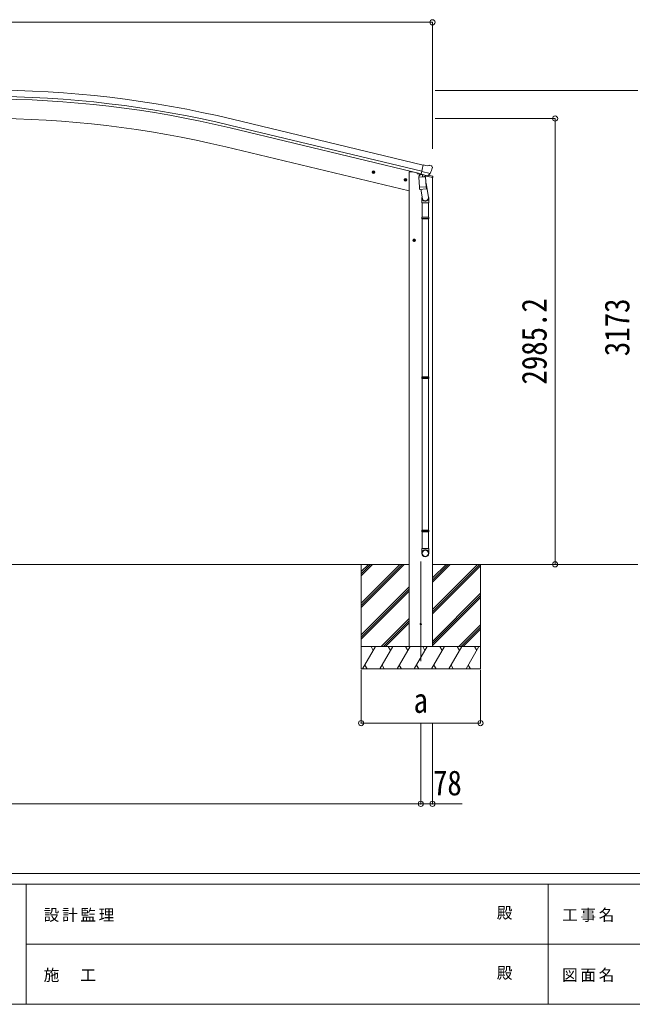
# Model space of a CAD drawing. Units: millimetres at full size, sheet at 1:35. Extents: x -9783 to 9892, y -6828 to 6752.
# Drawn here: x -4012 to 94, y -6828 to -235 of the extents above; entities that cross this region are included whole.
import ezdxf
from ezdxf.enums import TextEntityAlignment as Align

# ---------------------------------------------------------------- set-up
doc = ezdxf.new("R2010")
doc.units = ezdxf.units.MM
doc.header["$LTSCALE"] = 35
doc.header["$PDMODE"] = 32
doc.header["$PDSIZE"] = 35
for name, color, linetype, lineweight in [('0-0_0', 7, 'Continuous', 9), ('0-1_本体', 4, 'Continuous', 9), ('0-2_部品', 7, 'Continuous', 9), ('0-8_PARTS2', 2, 'Continuous', 9), ('0-A_寸法', 6, 'Continuous', 9), ('F-0_240', 7, 'Continuous', 9)]:
    doc.layers.add(name, color=color, linetype=linetype, lineweight=lineweight)
doc.styles.add('ＭＳ ゴシック', font='')
doc.styles.get('ＭＳ ゴシック').set_extended_font_data('MS Gothic')

msp = doc.modelspace()

# ---------------------------------------------------------------- linework, layer by layer
at = {"layer": '0-0_0'}
for p, q in [((-7072.75, -3882.45), (-1401.86, -3882.45)), ((-1723.81, -3882.44), (-1723.81, -4582.44)), ((-1723.81, -4143.16), (-1463.08, -3882.44)), ((-1723.81, -4157.31), (-1448.94, -3882.44)), ((-1723.81, -4171.45), (-1434.8, -3882.44)), ((-1723.81, -3959.32), (-1646.93, -3882.44)), ((-1723.81, -3945.18), (-1661.07, -3882.44)), ((-1723.81, -3931.03), (-1675.22, -3882.44)), ((-1245.81, -4001.82), (-1126.43, -3882.44)), ((-1245.81, -3987.68), (-1140.57, -3882.44)), ((-1245.81, -3973.53), (-1154.72, -3882.44)), ((-1245.81, -3882.45), (-604.31, -3882.46)), ((-1245.81, -4185.66), (-942.59, -3882.45)), ((-1245.81, -4199.81), (-928.45, -3882.45)), ((-923.81, -3882.44), (-923.81, -4582.44)), ((-1245.81, -4213.95), (-923.81, -3891.95)), ((-1723.81, -4355.3), (-1401.81, -4033.3)), ((-1723.81, -4369.44), (-1401.81, -4047.44)), ((-1723.81, -4383.58), (-1401.81, -4061.58)), ((-1245.81, -4397.8), (-923.81, -4075.8)), ((-1245.81, -4411.94), (-923.81, -4089.94)), ((-1245.81, -4426.08), (-923.81, -4104.08)), ((-1588.82, -4432.44), (-1401.81, -4245.43)), ((-1574.68, -4432.44), (-1401.81, -4259.57)), ((-1560.54, -4432.44), (-1401.81, -4273.71)), ((-1068.32, -4432.44), (-923.81, -4287.93)), ((-1054.18, -4432.44), (-923.81, -4302.07)), ((-1040.04, -4432.44), (-923.81, -4316.21)), ((-923.81, -4432.44), (-1723.81, -4432.44)), ((-1713.53, -4582.44), (-1626.92, -4432.44)), ((-1641.92, -4458.42), (-1656.92, -4432.44)), ((-1598.05, -4582.44), (-1511.45, -4432.44)), ((-1526.45, -4458.42), (-1541.46, -4432.44)), ((-1482.59, -4582.44), (-1395.98, -4432.44)), ((-1410.98, -4458.42), (-1425.98, -4432.44)), ((-1246.06, -4432.45), (-1401.56, -4432.45)), ((-1367.11, -4582.44), (-1280.51, -4432.44)), ((-1295.51, -4458.42), (-1310.51, -4432.44)), ((-1251.64, -4582.44), (-1165.04, -4432.44)), ((-1180.04, -4458.42), (-1195.04, -4432.44)), ((-1136.17, -4582.44), (-1049.57, -4432.44)), ((-1079.57, -4432.44), (-1064.57, -4458.42)), ((-1020.7, -4582.44), (-934.1, -4432.44)), ((-964.1, -4432.44), (-949.1, -4458.42)), ((-1723.81, -4582.44), (-923.81, -4582.44)), ((-1698.53, -4556.46), (-1683.53, -4582.44)), ((-1583.06, -4556.46), (-1568.06, -4582.44)), ((-1467.59, -4556.46), (-1452.59, -4582.44)), ((-1352.12, -4556.46), (-1337.12, -4582.44)), ((-1236.65, -4556.46), (-1221.65, -4582.44)), ((-1121.18, -4556.46), (-1106.18, -4582.44)), ((-1005.71, -4556.46), (-990.71, -4582.44))]:
    msp.add_line(p, q, dxfattribs=at)
at = {"layer": '0-1_本体'}
for p, q in [((-1307, -1208.71), (-2586.15, -901.63)), ((-1321.01, -1267.05), (-2600.15, -959.97)), ((-1317.08, -1250.69), (-2596.23, -943.61)), ((-1401.56, -1382.44), (-2630.74, -1087.35)), ((-1401.81, -1253.06), (-1381.81, -1253.06)), ((-1401.81, -4432.44), (-1401.81, -1253.06)), ((-1381.81, -1253.06), (-1348.31, -1261.1)), ((-1245.81, -4432.44), (-1245.81, -1292.26))]:
    msp.add_line(p, q, dxfattribs=at)
for radius in [7073, 7029.83, 7013, 6882]:
    msp.add_arc((-4237.31, -7779.2), radius, 76.5, 103.5, dxfattribs=at)
at = {"layer": '0-2_部品'}
for p, q in [((-1642.6, -1249.11), (-1647.77, -1254.55)), ((-1642.8, -1266.03), (-1638.14, -1246.58)), ((-1635.3, -1250.86), (-1642.6, -1249.11)), ((-1633.17, -1258.05), (-1635.3, -1250.86)), ((-1260.12, -1264.94), (-1317.63, -1251.14)), ((-1281.13, -1213.32), (-1307.06, -1207.1)), ((-1281.13, -1213.32), (-1267.87, -1210.62)), ((-1253.39, -1213.81), (-1266.57, -1210.65)), ((-1250.29, -1216.06), (-1246.43, -1222.36)), ((-1246.07, -1224.64), (-1246.35, -1225.79)), ((-1650.19, -1253.97), (-1630.75, -1258.64)), ((-1638.34, -1263.5), (-1633.17, -1258.05)), ((-1436.27, -1305.33), (-1416.82, -1309.99)), ((-1428.68, -1300.46), (-1433.85, -1305.91)), ((-1428.88, -1317.38), (-1424.21, -1297.94)), ((-1421.38, -1302.22), (-1428.68, -1300.46)), ((-1424.42, -1314.86), (-1419.25, -1309.41)), ((-1419.25, -1309.41), (-1421.38, -1302.22)), ((-1348.51, -1260.58), (-1348.51, -1263.73)), ((-1326.46, -1272.97), (-1344.67, -1268.59)), ((-1337.2, -1290.5), (-1291.51, -1287.3)), ((-1332.53, -1357.33), (-1337.2, -1290.5)), ((-1322.78, -1268.73), (-1336.1, -1284.05)), ((-1336.1, -1284.05), (-1335.65, -1290.39)), ((-1321.84, -1268.66), (-1322.78, -1268.73)), ((-1318.76, -1271.13), (-1320.28, -1270.77)), ((-1282.05, -1279.95), (-1318.76, -1271.13)), ((-1312.8, -1272.96), (-1311.78, -1287.57)), ((-1284.59, -1281.96), (-1310.41, -1288.39)), ((-1293.29, -1284.12), (-1293.06, -1287.41)), ((-1291.51, -1287.3), (-1286.84, -1354.14)), ((-1279.68, -1280.42), (-1287.21, -1278.62)), ((-1243.95, -1292.77), (-1286.76, -1282.5)), ((-1283.89, -1280.17), (-1283.84, -1280.92)), ((-1280.52, -1280.31), (-1282.05, -1279.95)), ((-1276.98, -1279.85), (-1260.6, -1265.36)), ((-1272.46, -1276.68), (-1246.25, -1282.97)), ((-1243.95, -1285.88), (-1243.95, -1292.77)), ((-1332.53, -1357.33), (-1286.84, -1354.14)), ((-1332.51, -1357.33), (-1331.62, -1370.03)), ((-1287.82, -1368.74), (-1329.52, -1371.66)), ((-1324.09, -1371.28), (-1313.36, -1434.87)), ((-1288.57, -1329.37), (-1272.66, -1425.54)), ((-1285.98, -1366.61), (-1286.85, -1354.14)), ((-1286.37, -1367.96), (-1286.37, -1367.96)), ((-1316.51, -1428.05), (-1316.51, -1462.7)), ((-1270.51, -1462.7), (-1270.51, -1428.35)), ((-1316.51, -1462.7), (-1270.51, -1462.7)), ((-1314.51, -1462.7), (-1314.51, -1556.7)), ((-1272.51, -1462.7), (-1272.51, -1556.7)), ((-1316.51, -1558.7), (-1315.51, -1556.7)), ((-1316.51, -1558.7), (-1270.51, -1558.7)), ((-1316.51, -1558.7), (-1316.51, -1566.7)), ((-1316.51, -1566.7), (-1270.51, -1566.7)), ((-1316.51, -1566.7), (-1315.51, -1568.7)), ((-1315.51, -1556.7), (-1271.51, -1556.7)), ((-1315.51, -1568.7), (-1271.51, -1568.7)), ((-1314.51, -1568.7), (-1314.51, -2626.45)), ((-1272.51, -1568.7), (-1272.51, -2626.45)), ((-1270.51, -1558.7), (-1271.51, -1556.7)), ((-1378.01, -1712.57), (-1358.01, -1712.57)), ((-1371.77, -1706.07), (-1375.52, -1712.57)), ((-1364.26, -1706.07), (-1371.77, -1706.07)), ((-1368.01, -1722.57), (-1368.01, -1702.57)), ((-1360.51, -1712.57), (-1364.26, -1706.07)), ((-1364.26, -1719.07), (-1360.51, -1712.57)), ((-1316.51, -2628.45), (-1315.51, -2626.45)), ((-1316.51, -2628.45), (-1270.51, -2628.45)), ((-1316.51, -2628.45), (-1316.51, -2636.45)), ((-1316.51, -2636.45), (-1270.51, -2636.45)), ((-1316.51, -2636.45), (-1315.51, -2638.45)), ((-1315.51, -2626.45), (-1271.51, -2626.45)), ((-1270.51, -2628.45), (-1271.51, -2626.45)), ((-1315.51, -2638.45), (-1271.51, -2638.45)), ((-1314.51, -2638.45), (-1314.51, -3653.08)), ((-1272.51, -2638.45), (-1272.51, -3653.08)), ((-1316.51, -3655.08), (-1315.51, -3653.08)), ((-1316.51, -3655.08), (-1270.51, -3655.08)), ((-1316.51, -3655.08), (-1316.51, -3663.08)), ((-1316.51, -3663.08), (-1270.51, -3663.08)), ((-1316.51, -3663.08), (-1315.51, -3665.08)), ((-1315.51, -3653.08), (-1271.51, -3653.08)), ((-1315.51, -3665.08), (-1271.51, -3665.08)), ((-1314.51, -3665.08), (-1314.51, -3775.08)), ((-1272.51, -3665.08), (-1272.51, -3775.08)), ((-1270.51, -3655.08), (-1271.51, -3653.08)), ((-1316.51, -3809.22), (-1316.51, -3775.08)), ((-1316.51, -3775.08), (-1270.51, -3775.08)), ((-1270.51, -3809.22), (-1270.51, -3775.08))]:
    msp.add_line(p, q, dxfattribs=at)
for points in [[(-1312.49, -1272.55), (-1322.21, -1270.21), (-1307.06, -1207.1)], [(-1647.77, -1254.55), (-1645.64, -1261.75), (-1638.34, -1263.5)], [(-1433.85, -1305.91), (-1431.71, -1313.1), (-1424.42, -1314.86)], [(-1312.49, -1272.55), (-1312.25, -1272.7), (-1287.48, -1278.64), (-1287.21, -1278.62)], [(-1259.85, -1264.37), (-1260.44, -1265.21), (-1260.6, -1265.36)], [(-1270.51, -1558.7), (-1270.51, -1566.7), (-1271.51, -1568.7)], [(-1375.52, -1712.57), (-1371.77, -1719.07), (-1364.26, -1719.07)], [(-1270.51, -2628.45), (-1270.51, -2636.45), (-1271.51, -2638.45)], [(-1270.51, -3655.08), (-1270.51, -3663.08), (-1271.51, -3665.08)]]:
    msp.add_lwpolyline(points, dxfattribs=at)
for centre, radius in [((-1640.47, -1256.3), 8.5), ((-1640.47, -1256.3), 7.7), ((-1640.47, -1256.3), 6.5), ((-1426.55, -1307.66), 8.5), ((-1426.55, -1307.66), 7.7), ((-1426.55, -1307.66), 6.5), ((-1368.01, -1712.57), 8.5), ((-1368.01, -1712.57), 7.7), ((-1368.01, -1712.57), 6.5)]:
    msp.add_circle(centre, radius, dxfattribs=at)
at = {"layer": '0-2_部品', "color": 4}
msp.add_circle((-1323.81, -4282.45), 4.5, dxfattribs=at)
at = {"layer": '0-2_部品'}
for centre, radius, start, end in [((-1267.27, -1213.56), 3, 76.5, 101.5), ((-1443.15, -1178.54), 202.4, 334.90875, 346.5), ((-1254.55, -1218.67), 5, 31.5, 76.5), ((-1343.51, -1263.73), 5, 180, 256.5), ((-1320.17, -1270.28), 0.5, 221.23754, 256.5), ((-1313.4, -1273.04), 0.604, 7.79405, 79.40158), ((-1310.76, -1287.42), 1.03, 188.03431, 289.96103), ((-1284.84, -1280.99), 1, 284, 4), ((-1283.39, -1280.14), 0.5, 76.5, 184), ((-1280.41, -1279.83), 0.5, 256.5, 291.76246), ((-1246.95, -1285.88), 3, 0, 76.5), ((-1329.66, -1369.66), 2, 190.53157, 274), ((-1287.96, -1366.75), 2, 274, 322.59038), ((-1287.92, -1366.78), 1.95, 322.52234, 4.95983), ((-1300.51, -1428.35), 30, 0, 2.54858)]:
    msp.add_arc(centre, radius, start, end, dxfattribs=at)
for centre, major_axis, ratio, start_param, end_param in [((-1248.99, -1223.92), (1.57, -2.57), 0.99628, 0.7835347, 1.5707963), ((-1278.99, -1277.5), (0.73, -2.92), 0.997631, 5.8041905, 5.8929484), ((-1279.02, -1277.37), (-2.63, 3.16), 0.650902, 2.1145521, 2.1873627), ((-1278.96, -1277.6), (0.73, -2.92), 0.997631, 5.965759, 6.7621801), ((-1293.51, -1428.05), (-23, 0), 0.996195, 6.0000678, 10.0103449), ((-1293.51, -1428.05), (-21, 0), 0.996195, 0.3319459, 3.3482706), ((-1293.51, -3807.48), (23, 0), 0.996195, 6.2831853, 9.424778), ((-1293.51, -3809.22), (23, 0), 0.996195, 6.2831853, 9.424778), ((-1293.51, -3809.22), (0, -23.43), 0.981806, 4.712389, 7.8539816)]:
    msp.add_ellipse(centre, major_axis=major_axis, ratio=ratio, start_param=start_param, end_param=end_param, dxfattribs=at)
msp.add_ellipse((-1293.51, -3809.22), major_axis=(-21, 0), ratio=0.996195, dxfattribs=at)
at = {"layer": '0-8_PARTS2'}
msp.add_line((-1323.81, -4531.63), (-1323.81, -3862.61), dxfattribs=at)
at = {"layer": '0-8_PARTS2', "color": 6}
for p, q in [((-7150.8, -5485.85), (-1323.81, -5485.85)), ((-1323.81, -5485.85), (-1245.81, -5485.85))]:
    msp.add_line(p, q, dxfattribs=at)
at = {"layer": '0-A_寸法'}
for p, q in [((-7228.8, -252.98), (-1245.81, -252.98)), ((-1245.81, -252.98), (-1245.81, -1100.1)), ((131.38, -709.46), (-1226.87, -709.46)), ((-423.36, -897.3), (-1226.87, -897.3)), ((-423.36, -3882.46), (-423.36, -897.3)), ((-423.36, -3882.46), (-1226.87, -3882.46)), ((131.38, -3882.46), (-423.36, -3882.46)), ((-1723.81, -4945.47), (-1723.81, -4588.93)), ((-923.81, -4945.47), (-923.81, -4588.93)), ((-1723.81, -4945.47), (-923.81, -4945.47)), ((-1323.81, -5485.85), (-1323.81, -4945.47)), ((-1245.81, -5485.85), (-1245.81, -4945.47)), ((-1245.81, -5485.85), (-1045.81, -5485.85))]:
    msp.add_line(p, q, dxfattribs=at)
for p in [(-1245.81, -252.98), (-423.36, -897.3), (-423.36, -3882.46), (-1723.81, -4945.47), (-923.81, -4945.47), (-1323.81, -5485.85), (-1245.81, -5485.85)]:
    msp.add_point(p, dxfattribs=at)
at = {"layer": 'F-0_240', "color": 5}
for p, q in [((-9783.03, -5953.1), (9396.97, -5953.1)), ((-9783.03, -6023.1), (6285.75, -6023.1)), ((-3969.25, -6023.1), (-3969.25, -6828.1)), ((-469.25, -6023.1), (-469.25, -6828.1)), ((-3969.25, -6425.6), (3205.75, -6425.6)), ((-9783.03, -6828.1), (9396.97, -6828.1))]:
    msp.add_line(p, q, dxfattribs=at)

# ---------------------------------------------------------------- texts
at = {"layer": '0-A_寸法', "color": 7, "style": 'ＭＳ ゴシック', "width": 0.85}
for s, p in [('2985.2', (-430.36, -2678.63)), ('3173', (124.38, -2488.46))]:
    msp.add_text(s, height=166.8, rotation=90, dxfattribs=at).set_placement(p, align=Align.BOTTOM_LEFT)
for s, p in [('a', (-1371.94, -4926.47)), ('78', (-1242.06, -5478.85))]:
    msp.add_text(s, height=166.8, dxfattribs=at).set_placement(p, align=Align.BOTTOM_LEFT)
at = {"layer": 'F-0_240', "style": 'ＭＳ ゴシック'}
for p in [(-814.24, -6276.85), (-814.24, -6679.35)]:
    msp.add_text('殿', height=76.98, dxfattribs=at).set_placement(p, align=Align.BOTTOM_LEFT)
at = {"layer": 'F-0_240', "char_height": 76.98, "attachment_point": 7, "style": 'ＭＳ ゴシック'}
for s, insert in [('\\T1.17;設計監理', (-3851.04, -6276.85)), ('\\T1.17;工事名', (-376.96, -6276.85)), ('\\T1.17;施\u3000工', (-3851.04, -6679.35)), ('\\T1.17;図面名', (-376.96, -6679.35))]:
    msp.add_mtext(s, dxfattribs=dict(at, insert=insert))

doc.saveas('drawing.dxf')
